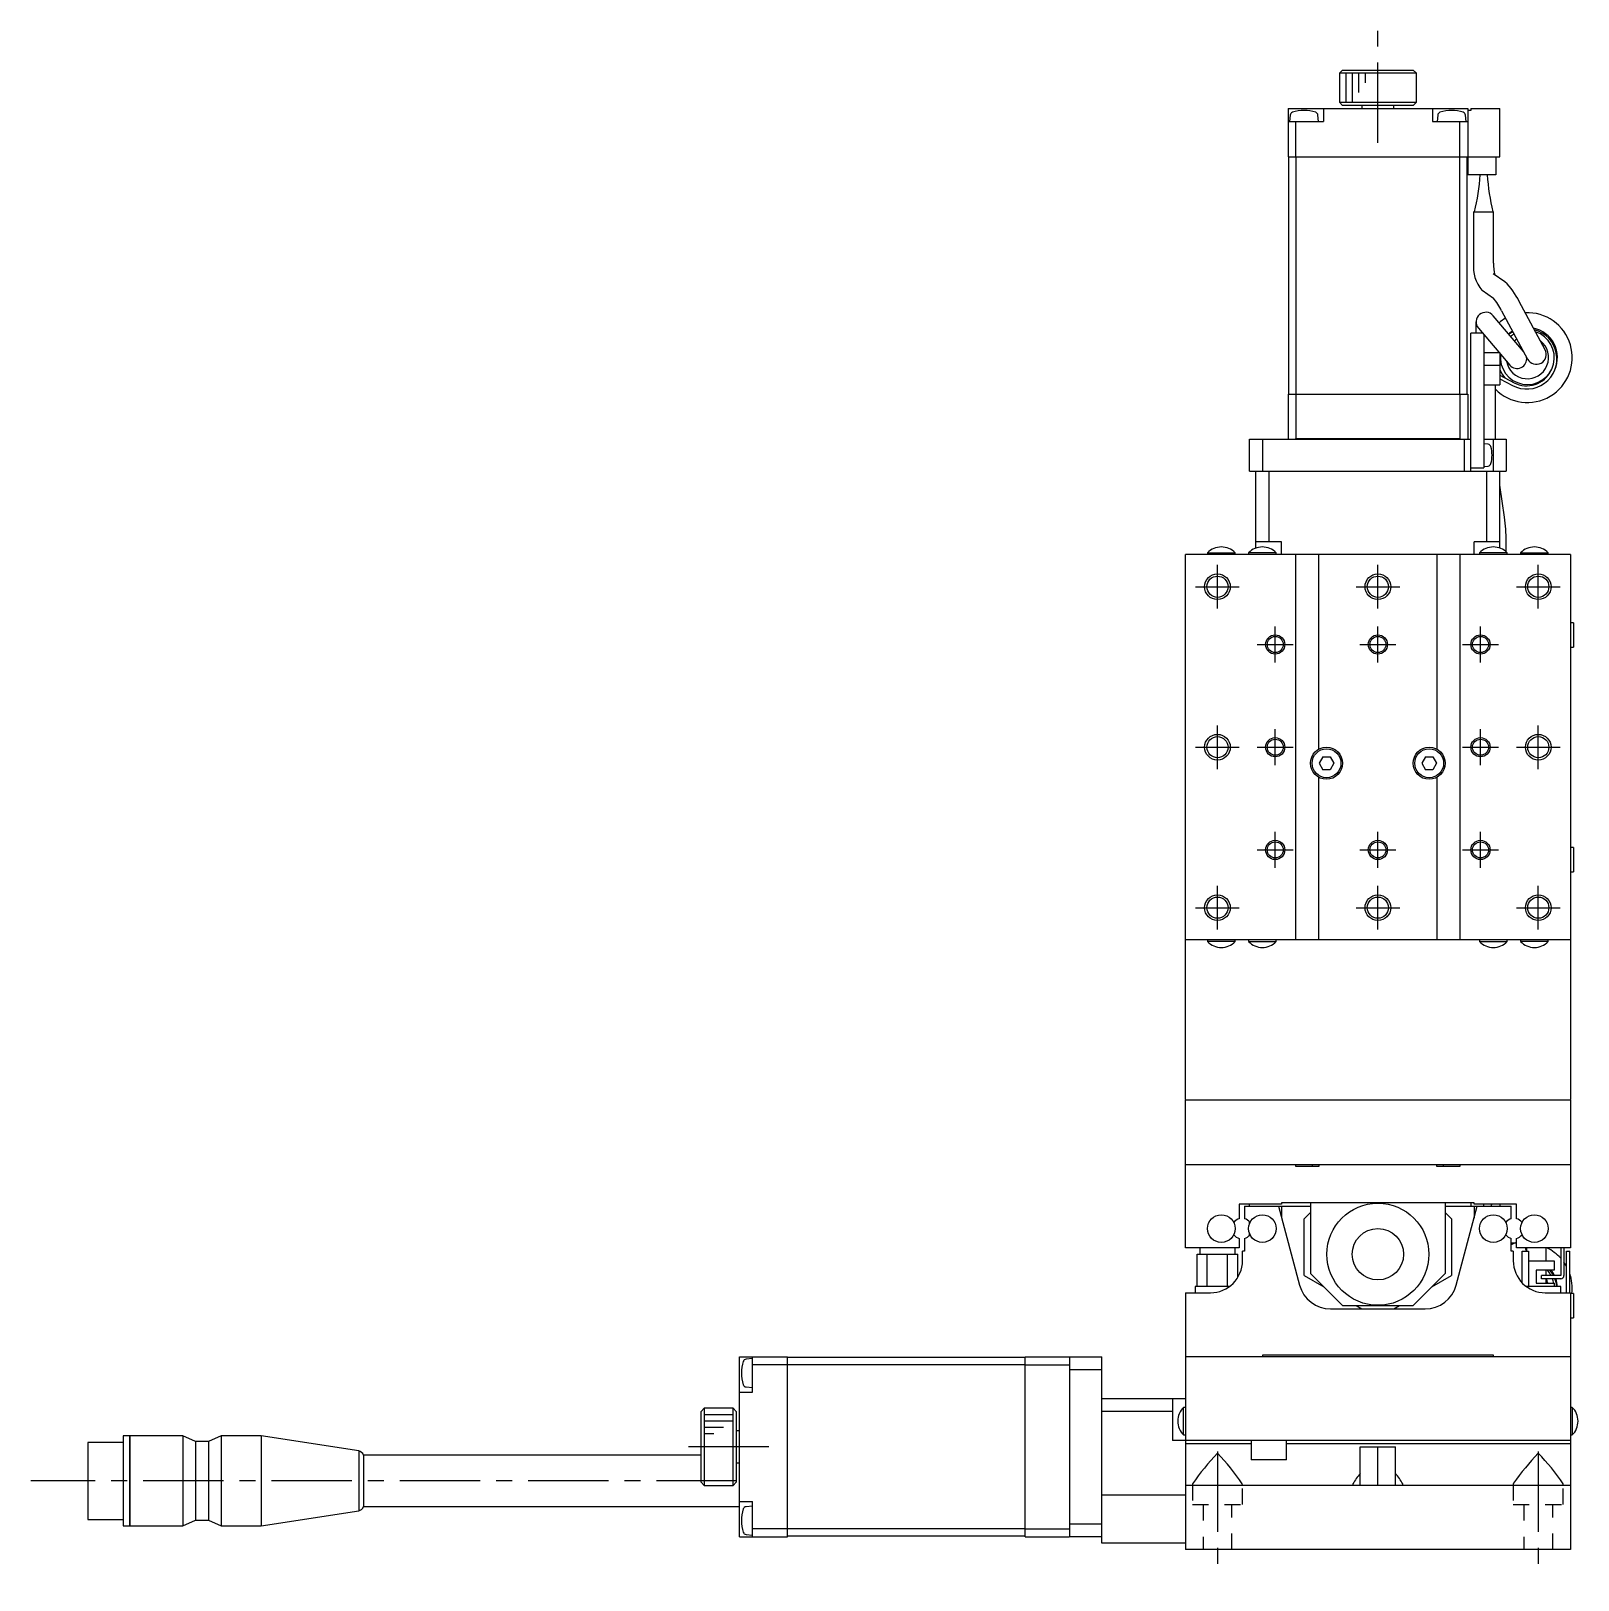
# Model space of a CAD drawing. Extents: x -607 to 414, y 17 to 776.
# Drawn here: x -347.1 to -106, y 283.8 to 525.1 of the extents above; entities that cross this region are included whole.
import ezdxf

# ---------------------------------------------------------------- set-up
doc = ezdxf.new("R2010")
doc.units = 0
doc.header["$LTSCALE"] = 10
doc.linetypes.add('CENTER', pattern=[2, 1.25, -0.25, 0.25, -0.25])
doc.linetypes.add('DOT', pattern=[0.5, 0.25, -0.25])
doc.layers.add('1', color=7, linetype='CONTINUOUS')

msp = doc.modelspace()

# ---------------------------------------------------------------- linework, layer by layer
at = {"layer": '1', "color": 4, "linetype": 'CENTER'}
for p, q in [((-137.179256, 507.695072), (-137.179256, 525.111362)), ((-162.179256, 435.124858), (-162.179256, 441.924858)), ((-137.179256, 435.124858), (-137.179256, 441.924858)), ((-112.179256, 435.124858), (-112.179256, 441.924858)), ((-165.579256, 438.524858), (-158.779256, 438.524858)), ((-140.579256, 438.524858), (-133.779256, 438.524858)), ((-115.579256, 438.524858), (-108.779256, 438.524858)), ((-153.179256, 426.724858), (-153.179256, 432.324858)), ((-137.179256, 426.724858), (-137.179256, 432.324858)), ((-121.179256, 426.724858), (-121.179256, 432.324858)), ((-155.979256, 429.524858), (-150.379256, 429.524858)), ((-139.979256, 429.524858), (-134.379256, 429.524858)), ((-123.979256, 429.524858), (-118.379256, 429.524858)), ((-162.179256, 410.124858), (-162.179256, 416.924858)), ((-153.179256, 410.724858), (-153.179256, 416.324858)), ((-121.179256, 410.724858), (-121.179256, 416.324858)), ((-112.179256, 410.124858), (-112.179256, 416.924858)), ((-165.579256, 413.524858), (-158.779256, 413.524858)), ((-155.979256, 413.524858), (-150.379256, 413.524858)), ((-123.979256, 413.524858), (-118.379256, 413.524858)), ((-115.579256, 413.524858), (-108.779256, 413.524858)), ((-153.179256, 394.724858), (-153.179256, 400.324858)), ((-137.179256, 394.724858), (-137.179256, 400.324858)), ((-121.179256, 394.724858), (-121.179256, 400.324858)), ((-155.979256, 397.524858), (-150.379256, 397.524858)), ((-139.979256, 397.524858), (-134.379256, 397.524858)), ((-123.979256, 397.524858), (-118.379256, 397.524858)), ((-162.179256, 385.124858), (-162.179256, 391.924858)), ((-137.179256, 385.124858), (-137.179256, 391.924858)), ((-112.179256, 385.124858), (-112.179256, 391.924858)), ((-165.579256, 388.524858), (-158.779256, 388.524858)), ((-140.579256, 388.524858), (-133.779256, 388.524858)), ((-115.579256, 388.524858), (-108.779256, 388.524858)), ((-232.12215, 304.524857), (-247.12215, 304.524857)), ((-162.179256, 303.774858), (-162.179256, 283.774858)), ((-112.179256, 303.774858), (-112.179256, 283.774858)), ((-237.12215, 299.224857), (-347.12215, 299.224857))]:
    msp.add_line(p, q, dxfattribs=at)
at = {"layer": '1', "color": 7, "linetype": 'CONTINUOUS'}
for p, q in [((-142.679256, 519.024858), (-143.179256, 518.524858)), ((-142.679256, 519.024858), (-131.679256, 519.024858)), ((-131.179256, 518.524858), (-131.679256, 519.024858)), ((-131.179256, 518.524858), (-143.179256, 518.524858)), ((-143.179256, 518.524858), (-143.179256, 514.024858)), ((-131.179256, 514.024858), (-131.179256, 518.524858)), ((-151.179256, 513.024858), (-123.179256, 513.024858)), ((-151.179256, 513.024858), (-151.179256, 505.524858)), ((-150.843055, 512.010138), (-150.929256, 511.024858)), ((-146.429256, 511.024858), (-146.515457, 512.010138)), ((-145.679256, 513.024858), (-145.679256, 511.024858)), ((-143.179256, 514.024858), (-131.179256, 514.024858)), ((-143.179256, 514.024858), (-142.679256, 513.524858)), ((-131.679256, 513.524858), (-142.679256, 513.524858)), ((-139.679256, 513.524858), (-139.679256, 513.024858)), ((-134.679256, 513.024858), (-134.679256, 513.524858)), ((-131.679256, 513.524858), (-131.179256, 514.024858)), ((-128.679256, 513.024858), (-128.679256, 511.024858)), ((-127.843055, 512.010138), (-127.929256, 511.024858)), ((-123.429256, 511.024858), (-123.515457, 512.010138)), ((-123.179256, 513.024858), (-123.179256, 502.724858)), ((-122.679256, 512.724858), (-123.179256, 512.724858)), ((-122.679256, 513.024858), (-122.679256, 512.724858)), ((-122.679256, 513.024858), (-118.179256, 513.024858)), ((-118.179256, 505.524858), (-118.179256, 513.024858)), ((-151.179256, 511.024858), (-145.679256, 511.024858)), ((-149.979256, 505.524858), (-149.979256, 511.024858)), ((-128.679256, 511.024858), (-123.179256, 511.024858)), ((-124.379256, 505.524858), (-124.379256, 511.024858)), ((-151.179256, 505.524858), (-118.179256, 505.524858)), ((-151.079256, 468.524858), (-151.079256, 505.524858)), ((-149.937835, 468.524858), (-149.937835, 505.524858)), ((-124.420678, 468.524858), (-124.420678, 505.524858)), ((-123.279256, 468.524858), (-123.279256, 505.524858)), ((-118.779256, 505.524858), (-118.779256, 502.724858)), ((-118.779256, 502.724858), (-123.179256, 502.724858)), ((-122.254256, 496.924858), (-119.154256, 496.924858)), ((-122.254256, 496.924858), (-122.254256, 488.942157)), ((-119.154256, 488.942157), (-119.154256, 496.924858)), ((-117.378104, 486.034356), (-119.189932, 487.26871)), ((-120.95196, 484.718168), (-120.935327, 484.706757)), ((-120.935327, 484.706757), (-119.174453, 483.507118)), ((-111.113839, 475.458434), (-115.157657, 482.985264)), ((-114.468174, 475.151812), (-119.217471, 480.753245)), ((-117.888495, 481.51811), (-113.844674, 473.991281)), ((-120.837336, 478.024858), (-122.679256, 478.024858)), ((-122.679256, 456.524858), (-122.679256, 478.024858)), ((-121.86158, 478.024858), (-121.86158, 479.783188)), ((-121.50569, 478.81313), (-116.623366, 473.0548)), ((-116.185773, 478.174712), (-116.768499, 477.864871)), ((-120.679256, 477.838414), (-120.679256, 457.024858)), ((-120.679256, 475.024858), (-118.293722, 475.024858)), ((-120.679256, 473.024858), (-118.179256, 473.024858)), ((-118.179256, 474.889854), (-118.179256, 469.974858)), ((-118.179256, 471.501243), (-115.951037, 470.316478)), ((-118.179256, 470.934958), (-116.185773, 469.875004)), ((-151.179256, 468.524858), (-151.179256, 461.524858)), ((-151.179256, 468.524858), (-123.179256, 468.524858)), ((-149.979256, 468.524858), (-149.979256, 461.624858)), ((-124.379256, 468.524858), (-124.379256, 461.624858)), ((-123.179256, 468.524858), (-123.179256, 461.524858)), ((-120.679256, 469.974858), (-118.179256, 469.974858)), ((-118.86158, 461.524858), (-118.86158, 469.974858)), ((-157.179256, 456.524858), (-157.179256, 461.524858)), ((-157.179256, 461.524858), (-122.679256, 461.524858)), ((-155.179256, 461.524858), (-155.179256, 456.524858)), ((-150.079256, 461.524858), (-149.979256, 461.624858)), ((-149.979256, 461.624858), (-124.379256, 461.624858)), ((-124.379256, 461.624858), (-124.279256, 461.524858)), ((-123.679256, 456.524858), (-123.679256, 461.524858)), ((-120.679256, 461.524858), (-117.179256, 461.524858)), ((-119.179256, 456.524858), (-119.179256, 461.524858)), ((-117.179256, 461.524858), (-117.179256, 456.524858)), ((-119.996469, 460.715122), (-120.679256, 460.774858)), ((-157.179256, 456.524858), (-117.179256, 456.524858)), ((-156.179256, 444.553285), (-156.179256, 456.524858)), ((-154.179256, 456.524858), (-154.179256, 445.524858)), ((-122.679256, 457.024858), (-120.679256, 457.024858)), ((-120.679256, 457.274858), (-119.996469, 457.334594)), ((-120.179256, 445.524858), (-120.179256, 456.524858)), ((-118.179256, 444.553285), (-118.179256, 456.524858)), ((-117.438454, 449.370896), (-118.179256, 454.328442)), ((-152.179256, 445.524858), (-156.179256, 445.524858)), ((-152.179256, 443.524858), (-152.179256, 445.524858)), ((-122.179256, 443.524858), (-122.179256, 445.524858)), ((-118.179256, 445.524858), (-122.179256, 445.524858)), ((-117.179256, 443.960926), (-117.179256, 445.649214)), ((-167.179256, 358.624857), (-167.179256, 443.524858)), ((-107.179256, 443.524858), (-167.179256, 443.524858)), ((-163.729256, 443.817106), (-163.729256, 443.524858)), ((-163.729256, 443.817106), (-159.429256, 443.817106)), ((-159.429256, 443.524858), (-159.429256, 443.817106)), ((-157.329256, 443.817106), (-157.329256, 443.524858)), ((-153.029256, 443.817106), (-157.329256, 443.817106)), ((-153.029256, 443.524858), (-153.029256, 443.817106)), ((-149.979256, 383.524858), (-149.979256, 443.524858)), ((-146.379256, 413.218029), (-146.379256, 443.524858)), ((-127.979256, 443.524858), (-127.979256, 413.218029)), ((-124.379256, 443.524858), (-124.379256, 383.524858)), ((-121.329256, 443.817106), (-121.329256, 443.524858)), ((-117.029256, 443.817106), (-121.329256, 443.817106)), ((-117.029256, 443.524858), (-117.029256, 443.817106)), ((-114.929256, 443.817106), (-114.929256, 443.524858)), ((-114.929256, 443.817106), (-110.629256, 443.817106)), ((-110.629256, 443.524858), (-110.629256, 443.817106)), ((-107.179256, 443.524858), (-107.179256, 358.624858)), ((-106.679256, 432.924858), (-107.179257, 432.924858)), ((-106.679256, 432.924858), (-106.679256, 429.124858)), ((-107.179257, 429.124858), (-106.679256, 429.124858)), ((-145.756607, 412.024858), (-146.333957, 411.024858)), ((-146.333957, 411.024858), (-145.756607, 410.024858)), ((-145.756607, 412.024858), (-144.601906, 412.024858)), ((-144.601906, 412.024858), (-144.024556, 411.024858)), ((-144.024556, 411.024858), (-144.601906, 410.024858)), ((-129.756607, 412.024858), (-130.333957, 411.024858)), ((-130.333957, 411.024858), (-129.756607, 410.024858)), ((-129.756607, 412.024858), (-128.601906, 412.024858)), ((-128.601906, 412.024858), (-128.024556, 411.024858)), ((-128.024556, 411.024858), (-128.601906, 410.024858)), ((-146.379256, 383.524858), (-146.379256, 408.831687)), ((-144.601906, 410.024858), (-145.756607, 410.024858)), ((-128.601906, 410.024858), (-129.756607, 410.024858)), ((-127.979256, 408.831687), (-127.979256, 383.524858)), ((-106.679256, 397.924858), (-107.179256, 397.924858)), ((-106.679256, 397.924858), (-106.679256, 394.124858)), ((-107.179256, 394.124858), (-106.679256, 394.124858)), ((-107.179256, 383.524858), (-167.179256, 383.524858)), ((-163.729256, 383.524858), (-163.729256, 383.23261)), ((-159.429256, 383.23261), (-163.729256, 383.23261)), ((-159.429256, 383.23261), (-159.429256, 383.524858)), ((-157.329256, 383.524858), (-157.329256, 383.23261)), ((-157.329256, 383.23261), (-153.029256, 383.23261)), ((-153.029256, 383.23261), (-153.029256, 383.524858)), ((-121.329256, 383.524858), (-121.329256, 383.23261)), ((-121.329256, 383.23261), (-117.029256, 383.23261)), ((-117.029256, 383.23261), (-117.029256, 383.524858)), ((-114.929256, 383.524858), (-114.929256, 383.23261)), ((-110.629256, 383.23261), (-114.929256, 383.23261)), ((-110.629256, 383.23261), (-110.629256, 383.524858)), ((-167.179256, 358.624857), (-167.079256, 358.524857)), ((-107.179256, 358.524858), (-167.179256, 358.524857)), ((-167.179256, 335.524857), (-167.179256, 358.524857)), ((-107.279256, 358.524858), (-107.179256, 358.624858)), ((-107.179256, 358.524858), (-107.179256, 335.524858)), ((-167.179256, 348.524858), (-107.179256, 348.524858)), ((-149.979256, 348.174858), (-149.979256, 348.524858)), ((-146.379256, 348.174858), (-149.979256, 348.174858)), ((-147.429256, 348.524858), (-147.429256, 348.174858)), ((-146.379256, 348.524858), (-146.379256, 348.174858)), ((-127.979256, 348.174858), (-127.979256, 348.524858)), ((-124.379256, 348.174858), (-127.979256, 348.174858)), ((-126.929256, 348.174858), (-126.929256, 348.524858)), ((-124.379256, 348.524858), (-124.379256, 348.174858)), ((-152.179256, 342.324857), (-158.779256, 342.324857)), ((-158.779256, 342.324857), (-158.779256, 340.061137)), ((-157.979256, 342.024858), (-157.979256, 340.061138)), ((-157.979256, 342.024858), (-147.679256, 342.024858)), ((-157.179256, 342.024858), (-157.179256, 342.324857)), ((-152.679256, 342.024858), (-149.385063, 329.730762)), ((-122.179256, 342.524858), (-152.179256, 342.524857)), ((-152.179256, 342.524857), (-152.179256, 342.324857)), ((-152.179256, 342.024858), (-152.179256, 340.158832)), ((-147.679256, 341.024858), (-148.679256, 340.024858)), ((-147.679256, 342.524858), (-147.679256, 331.524858)), ((-126.679256, 342.524858), (-126.679256, 331.524858)), ((-126.679256, 342.024858), (-116.379256, 342.024858)), ((-125.679256, 340.024858), (-126.679256, 341.024858)), ((-124.973449, 329.730762), (-121.679256, 342.024858)), ((-122.679256, 342.524858), (-122.679256, 342.024858)), ((-122.179256, 342.324858), (-122.179256, 342.524858)), ((-115.579256, 342.324858), (-122.179256, 342.324858)), ((-122.179256, 342.024858), (-122.179256, 340.158832)), ((-120.679256, 342.024858), (-120.679256, 342.324858)), ((-118.179256, 342.324858), (-118.179256, 342.024858)), ((-116.379256, 340.061138), (-116.379256, 342.024858)), ((-115.579256, 340.061138), (-115.579256, 342.324858)), ((-157.179256, 339.313844), (-157.179256, 339.564163)), ((-148.679256, 331.22101), (-148.679256, 340.024858)), ((-125.679256, 340.024858), (-125.679256, 331.22101)), ((-158.779256, 335.524857), (-167.179256, 335.524857)), ((-164.929256, 335.524857), (-164.929256, 334.524858)), ((-159.429256, 334.524858), (-159.429256, 335.524857)), ((-158.779256, 336.988577), (-158.779256, 335.524857)), ((-157.979256, 336.988578), (-157.979256, 335.024858)), ((-157.179256, 337.485552), (-157.179256, 337.735871)), ((-116.379256, 335.024858), (-116.379256, 336.988578)), ((-115.579256, 336.274857), (-116.379256, 336.274857)), ((-115.579256, 335.524858), (-115.579256, 336.988578)), ((-107.179256, 335.524858), (-115.579256, 335.524858)), ((-114.023688, 335.524858), (-114.023688, 335.024858)), ((-110.923688, 333.524858), (-110.923688, 335.524858)), ((-108.679256, 335.524858), (-108.679256, 331.224858)), ((-108.179256, 335.524858), (-108.179256, 331.224858)), ((-165.354682, 329.524858), (-165.354682, 334.524858)), ((-165.354682, 334.524858), (-159.003829, 334.524858)), ((-163.766969, 329.524858), (-163.766969, 334.524858)), ((-160.591542, 329.524858), (-160.591542, 334.524858)), ((-159.003829, 330.933679), (-159.003829, 334.524858)), ((-158.279256, 333.524858), (-158.279256, 335.024858)), ((-157.979256, 335.024858), (-158.279256, 335.024858)), ((-116.079256, 335.024858), (-116.379256, 335.024858)), ((-116.079256, 335.024858), (-116.079256, 333.524858)), ((-114.679256, 335.024858), (-113.679256, 335.024858)), ((-114.679256, 330.054987), (-114.679256, 335.024858)), ((-113.679256, 335.024858), (-113.679256, 329.524858)), ((-113.679256, 333.524858), (-109.679256, 333.524858)), ((-109.679256, 333.524858), (-109.679256, 332.024858)), ((-107.779256, 335.024858), (-107.279256, 335.024858)), ((-107.779256, 328.524858), (-107.779256, 335.024858)), ((-107.279256, 328.524858), (-107.279256, 335.024858)), ((-148.679256, 331.22101), (-145.594319, 329.439921)), ((-147.679256, 331.524858), (-142.679256, 326.524858)), ((-131.679256, 326.524858), (-126.679256, 331.524858)), ((-128.764192, 329.439921), (-125.679256, 331.22101)), ((-109.679256, 332.024858), (-112.479256, 332.024858)), ((-112.479256, 332.024858), (-112.479256, 330.024858)), ((-111.679256, 330.724858), (-111.679256, 331.224858)), ((-108.679256, 331.224858), (-111.679256, 331.224858)), ((-108.679256, 330.724858), (-111.679256, 330.724858)), ((-110.923688, 331.224858), (-110.923688, 332.024858)), ((-110.923688, 330.024858), (-110.923688, 330.724858)), ((-167.179256, 328.524858), (-163.279256, 328.524858)), ((-167.179256, 328.524858), (-167.179256, 288.524857)), ((-160.279256, 329.524858), (-165.679256, 329.524858)), ((-165.679256, 329.524858), (-165.679256, 328.524858)), ((-108.679256, 329.524858), (-114.079256, 329.524858)), ((-112.479256, 330.024858), (-109.679256, 330.024858)), ((-111.079256, 328.524858), (-107.179256, 328.524858)), ((-109.679256, 330.024858), (-109.679256, 329.524858)), ((-108.679256, 328.524858), (-108.679256, 329.524858)), ((-107.179256, 328.524858), (-107.179256, 288.524857)), ((-106.679256, 328.424858), (-107.179256, 328.424858)), ((-106.679256, 328.424858), (-106.679256, 324.624858)), ((-144.555434, 326.024858), (-129.803078, 326.024858)), ((-142.679256, 326.524858), (-131.679256, 326.524858)), ((-140.545281, 326.524858), (-139.679256, 326.024858)), ((-134.679256, 326.024858), (-133.81323, 326.524858)), ((-107.179256, 324.624858), (-106.679256, 324.624858)), ((-119.179256, 318.824858), (-155.179256, 318.824858)), ((-155.179256, 318.824858), (-155.179256, 318.524858)), ((-119.179256, 318.524858), (-119.179256, 318.824858)), ((-236.679256, 290.524857), (-236.679256, 318.524857)), ((-236.679256, 318.524857), (-229.179256, 318.524857)), ((-234.679256, 318.274857), (-235.664535, 318.188657)), ((-234.679256, 313.024857), (-234.679256, 318.524857)), ((-229.179256, 317.324857), (-234.679256, 317.324857)), ((-229.179256, 290.524857), (-229.179256, 318.524857)), ((-192.179256, 318.424857), (-229.179256, 318.424857)), ((-192.179256, 317.283436), (-229.179256, 317.283436)), ((-192.179256, 318.524857), (-185.279256, 318.524857)), ((-192.179256, 290.524857), (-192.179256, 318.524857)), ((-192.179256, 317.324857), (-185.179256, 317.324857)), ((-185.179256, 318.424857), (-185.279256, 318.524857)), ((-185.179256, 318.524857), (-180.179256, 318.524857)), ((-185.179256, 290.524857), (-185.179256, 318.524857)), ((-180.179256, 316.524857), (-185.179256, 316.524857)), ((-180.179256, 289.524857), (-180.179256, 318.524857)), ((-107.179256, 318.524857), (-167.179256, 318.524857)), ((-235.664535, 313.861058), (-234.679256, 313.774857)), ((-236.679256, 313.024857), (-234.679256, 313.024857)), ((-167.179256, 312.024857), (-180.179256, 312.024857)), ((-169.179256, 312.024857), (-169.179256, 305.524857)), ((-242.179256, 310.524857), (-242.679256, 310.024857)), ((-242.679256, 299.024857), (-242.679256, 310.024857)), ((-237.679256, 310.524857), (-242.179256, 310.524857)), ((-242.179256, 310.524857), (-242.179256, 298.524857)), ((-237.179256, 310.024857), (-237.679256, 310.524857)), ((-237.679256, 298.524857), (-237.679256, 310.524857)), ((-237.179256, 310.024857), (-237.179256, 299.024857)), ((-169.179256, 310.024857), (-180.179256, 310.024857)), ((-167.471503, 306.374857), (-167.471503, 310.674857)), ((-167.179256, 310.674857), (-167.471503, 310.674857)), ((-106.887008, 310.674857), (-107.179256, 310.674857)), ((-106.887008, 310.674857), (-106.887008, 306.374857)), ((-236.679256, 307.024857), (-237.179256, 307.024857)), ((-338.265044, 305.224855), (-338.265044, 293.224859)), ((-332.765043, 305.224855), (-338.265044, 305.224855)), ((-332.765043, 306.224856), (-332.765043, 292.224858)), ((-331.765041, 306.224856), (-332.765043, 306.224856)), ((-331.765041, 306.224856), (-331.765041, 292.224858)), ((-331.715041, 306.224856), (-331.765041, 306.174856)), ((-331.715041, 306.224856), (-331.715041, 292.224858)), ((-323.458041, 306.224856), (-331.715041, 306.224856)), ((-323.458041, 306.224856), (-323.458041, 292.224858)), ((-321.458041, 305.374857), (-323.458041, 306.224856)), ((-321.458041, 305.374857), (-321.458041, 293.074857)), ((-319.458041, 305.374857), (-321.458041, 305.374857)), ((-317.458041, 306.224856), (-319.458041, 305.374857)), ((-319.458041, 305.374857), (-319.458041, 293.074857)), ((-317.458041, 306.224856), (-317.458041, 292.224858)), ((-311.265042, 306.224856), (-317.458041, 306.224856)), ((-311.265042, 306.224856), (-311.265042, 292.224858)), ((-296.031059, 303.909183), (-311.265042, 306.224856)), ((-107.179256, 305.524857), (-169.179256, 305.524857)), ((-167.471503, 306.374857), (-167.179256, 306.374857)), ((-167.179256, 305.024857), (-156.929256, 305.024857)), ((-156.929256, 305.524857), (-156.929256, 302.524857)), ((-151.429256, 302.524857), (-151.429256, 305.524857)), ((-151.429256, 305.024857), (-107.179256, 305.024857)), ((-139.929256, 298.524857), (-139.929256, 304.524857)), ((-139.929256, 304.524857), (-134.429256, 304.524857)), ((-137.179256, 298.524857), (-137.179256, 304.524857)), ((-134.429256, 298.524857), (-134.429256, 304.524857)), ((-107.179256, 306.374857), (-106.887008, 306.374857)), ((-296.031059, 303.909183), (-296.031059, 294.540532)), ((-295.307386, 303.224857), (-295.307386, 295.224857)), ((-242.679256, 303.224857), (-295.307386, 303.224857)), ((-237.179256, 302.024857), (-236.679256, 302.024857)), ((-151.429256, 302.524857), (-156.929256, 302.524857)), ((-242.679256, 299.024857), (-242.179256, 298.524857)), ((-242.179256, 298.524857), (-237.679256, 298.524857)), ((-237.679256, 298.524857), (-237.179256, 299.024857)), ((-180.179256, 297.024857), (-167.179256, 297.024857)), ((-107.179256, 298.524857), (-167.179256, 298.524857)), ((-166.062562, 298.74288), (-166.079256, 298.647375)), ((-166.079256, 298.647375), (-165.920913, 298.524857)), ((-158.437598, 298.524857), (-158.279256, 298.647375)), ((-158.279256, 298.647375), (-158.309273, 298.782042)), ((-141.062562, 298.74288), (-141.079256, 298.647375)), ((-141.079256, 298.647375), (-140.920913, 298.524857)), ((-133.437598, 298.524857), (-133.279256, 298.647375)), ((-133.279256, 298.647375), (-133.309273, 298.782043)), ((-116.066209, 298.730364), (-116.079256, 298.647373)), ((-116.079256, 298.647373), (-115.920913, 298.524857)), ((-116.018792, 298.853983), (-116.066209, 298.730364)), ((-108.437598, 298.524857), (-108.279256, 298.64738)), ((-108.279256, 298.64738), (-108.301206, 298.759265)), ((-311.265042, 292.224858), (-296.031059, 294.540532)), ((-295.307386, 295.224857), (-236.679256, 295.224857)), ((-236.679256, 296.024857), (-234.679256, 296.024857)), ((-234.679256, 295.274857), (-235.664535, 295.188657)), ((-234.679256, 290.524857), (-234.679256, 296.024857)), ((-338.265044, 293.224859), (-332.765043, 293.224859)), ((-332.765043, 292.224858), (-331.765041, 292.224858)), ((-331.765041, 292.274858), (-331.715041, 292.224858)), ((-331.715041, 292.224858), (-323.458041, 292.224858)), ((-323.458041, 292.224858), (-321.458041, 293.074857)), ((-321.458041, 293.074857), (-319.458041, 293.074857)), ((-319.458041, 293.074857), (-317.458041, 292.224858)), ((-317.458041, 292.224858), (-311.265042, 292.224858)), ((-185.179256, 292.524857), (-180.179256, 292.524857)), ((-236.679256, 290.524857), (-229.179256, 290.524857)), ((-235.664535, 290.861058), (-234.679256, 290.774857)), ((-229.179256, 291.724857), (-234.679256, 291.724857)), ((-192.179256, 291.766279), (-229.179256, 291.766279)), ((-192.179256, 290.624857), (-229.179256, 290.624857)), ((-192.179256, 291.724857), (-185.179256, 291.724857)), ((-192.179256, 290.524857), (-185.279256, 290.524857)), ((-185.279256, 290.524857), (-185.179256, 290.624857)), ((-180.179256, 290.524857), (-185.179256, 290.524857)), ((-167.179256, 289.524857), (-180.179256, 289.524857)), ((-107.179256, 288.524857), (-167.179256, 288.524857))]:
    msp.add_line(p, q, dxfattribs=at)
at = {"layer": '1', "color": 9, "linetype": 'CONTINUOUS'}
for p, q in [((-142.179256, 518.524858), (-142.179256, 514.024858)), ((-141.179256, 518.524858), (-141.179256, 514.024858)), ((-140.179256, 518.524858), (-140.179256, 515.524858)), ((-139.179256, 518.524858), (-139.179256, 517.024858)), ((-237.679256, 309.524857), (-242.179256, 309.524857)), ((-237.679256, 308.524857), (-242.179256, 308.524857)), ((-239.179256, 307.524857), (-242.179256, 307.524857)), ((-240.679256, 306.524857), (-242.179256, 306.524857))]:
    msp.add_line(p, q, dxfattribs=at)
at = {"layer": '1', "color": 9, "linetype": 'DOT'}
for p, q in [((-166.079256, 298.647733), (-166.079256, 295.524857)), ((-158.279256, 295.524857), (-158.279256, 298.647723)), ((-116.079256, 298.647775), (-116.079256, 295.524857)), ((-108.279256, 295.524857), (-108.279256, 298.647486)), ((-166.079256, 295.524857), (-158.279256, 295.524857)), ((-164.429256, 295.524857), (-164.429256, 288.524857)), ((-159.929256, 288.524857), (-159.929256, 295.524857)), ((-116.079256, 295.524857), (-108.279256, 295.524857)), ((-114.429256, 295.524857), (-114.429256, 288.524857)), ((-109.929256, 288.524857), (-109.929256, 295.524857))]:
    msp.add_line(p, q, dxfattribs=at)
at = {"layer": '1', "color": 9, "linetype": 'CONTINUOUS'}
for centre, radius in [((-162.179256, 438.524858), 2), ((-137.179256, 438.524858), 2), ((-112.179256, 438.524858), 2), ((-153.179256, 429.524858), 1.5), ((-137.179256, 429.524858), 1.5), ((-121.179256, 429.524858), 1.5), ((-162.179256, 413.524858), 2), ((-112.179256, 413.524858), 2), ((-153.179256, 413.524858), 1.5), ((-121.179256, 413.524858), 1.5), ((-153.179256, 397.524858), 1.5), ((-137.179256, 397.524858), 1.5), ((-121.179256, 397.524858), 1.5), ((-162.179256, 388.524858), 2), ((-137.179256, 388.524858), 2), ((-112.179256, 388.524858), 2)]:
    msp.add_circle(centre, radius, dxfattribs=at)
at = {"layer": '1', "color": 7, "linetype": 'CONTINUOUS'}
for centre, radius in [((-162.179256, 438.524858), 1.65), ((-137.179256, 438.524858), 1.65), ((-112.179256, 438.524858), 1.65), ((-153.179256, 429.524858), 1.25), ((-137.179256, 429.524858), 1.25), ((-121.179256, 429.524858), 1.25), ((-162.179256, 413.524858), 1.65), ((-112.179256, 413.524858), 1.65), ((-153.179256, 413.524858), 1.25), ((-145.179256, 411.024858), 2.5), ((-145.179256, 411.024858), 2.25), ((-129.179256, 411.024858), 2.5), ((-129.179256, 411.024858), 2.25), ((-121.179256, 413.524858), 1.25), ((-153.179256, 397.524858), 1.25), ((-137.179256, 397.524858), 1.25), ((-121.179256, 397.524858), 1.25), ((-162.179256, 388.524858), 1.65), ((-137.179256, 388.524858), 1.65), ((-112.179256, 388.524858), 1.65), ((-161.579256, 338.524857), 2.15), ((-155.179256, 338.524858), 2.15), ((-137.179256, 334.524858), 7.95), ((-119.179256, 338.524858), 2.15), ((-112.779256, 338.524858), 2.15), ((-137.179256, 334.524858), 4)]:
    msp.add_circle(centre, radius, dxfattribs=at)
for centre, radius, start, end in [((-150.344958, 511.96656), 0.5, 107.629155, 175), ((-148.679256, 506.724858), 6, 72.370845, 107.629155), ((-147.013554, 511.96656), 0.5, 5, 72.370845), ((-127.344958, 511.96656), 0.5, 107.629155, 175), ((-125.679256, 506.724858), 6, 72.370845, 107.629155), ((-124.013554, 511.96656), 0.5, 5, 72.370845), ((-153.062078, 504.563479), 31.878043, 346.135879, 356.693532), ((-88.501146, 504.532573), 31.671896, 183.27201, 193.898579), ((-116.901199, 488.279859), 5.393873, 172.947019, 221.323908), ((-111.794807, 488.842716), 7.360121, 179.225868, 193.677733), ((-124.654482, 478.402425), 10.544764, 25.760345, 46.366204), ((-128.494042, 476.055797), 11.929564, 27.250412, 38.762595), ((-120.36158, 479.783188), 1.5, 40.29366, 220.29366), ((-113.879256, 474.224858), 6.999999, 224.621653, 92.689587), ((-113.879256, 474.224858), 6.999999, 118.902597, 129.063546), ((-113.879256, 474.224858), 4.2, 173.020659, 72.272804), ((-113.879256, 474.224858), 4.684326, 119.226663, 128.455271), ((-113.879256, 474.224858), 4.2, 119.339634, 128.24319), ((-113.979256, 474.024858), 4.7, 242, 75.292554), ((-113.979256, 474.024858), 4.7, 116.995462, 118), ((-113.879256, 474.224858), 4.684326, 336.091439, 78.104982), ((-113.879256, 474.224858), 3.3, 190.011542, 52.023374), ((-113.879256, 474.224858), 3.3, 119.637649, 127.683626), ((-112.479256, 474.724858), 1.55, 208.247104, 28.247104), ((-115.479256, 474.024858), 1.5, 220.29366, 9.934744), ((-113.879256, 474.224858), 4.684326, 203.371078, 222.791455), ((-113.979256, 474.024858), 4.2, 242, 334.960332), ((-120.040047, 460.217024), 0.5, 15.362549, 85), ((-124.379256, 459.024858), 5, 344.637451, 15.362549), ((-120.040047, 457.832691), 0.5, 275, 344.637451), ((-142.811263, 445.733932), 25.632147, 359.810628, 8.15727), ((-161.579256, 441.724858), 3, 44.220044, 135.779956), ((-155.179256, 441.724858), 3, 44.220044, 135.779956), ((-119.179256, 441.724858), 3, 44.220044, 135.779956), ((-112.779256, 441.724858), 3, 44.220044, 135.779956), ((-161.579256, 385.324858), 3, 224.220044, 315.779956), ((-155.179256, 385.324858), 3, 224.220044, 315.779956), ((-119.179256, 385.324858), 3, 224.220044, 315.779956), ((-112.779256, 385.324858), 3, 224.220044, 315.779956), ((-124.379256, 343.024858), 5, 348.463041, 351.952156), ((-158.379256, 338.524857), 1.5875, 104.594029, 143.220957), ((-158.379256, 338.524858), 1.5875, 36.779043, 75.405971), ((-115.979256, 338.524858), 1.5875, 104.594029, 143.220957), ((-115.979256, 338.524858), 1.5875, 36.779044, 75.405972), ((-158.379256, 338.524857), 1.5875, 216.779044, 255.405972), ((-158.379256, 338.524858), 1.5875, 284.594029, 323.220957), ((-115.979256, 338.524858), 1.5875, 216.779043, 255.405971), ((-115.515974, 334.724857), 1.55, 92.339871, 123.845555), ((-111.961075, 326.996224), 10.05, 111.101299, 112.594513), ((-115.979256, 338.524858), 1.5875, 284.594029, 323.220957), ((-115.515974, 334.724857), 1.55, 15.684475, 31.072992), ((-113.879256, 329.224858), 6.999999, 42.024618, 64.158091), ((-163.279256, 333.524858), 5, 270, 0), ((-111.079256, 333.524858), 5, 180, 270), ((-113.879256, 329.224858), 6.999999, 29.374909, 35.483192), ((-113.879256, 329.224858), 3.3, 14.029667, 27.035699), ((-113.879256, 329.224858), 4.2, 28.436896, 41.810317), ((-113.979256, 329.024858), 4.7, 27.910072, 39.665013), ((-113.879256, 329.224858), 4.684326, 25.274528, 36.708076), ((-113.879256, 329.224858), 4.2, 10.980577, 20.924838), ((-113.979256, 329.024858), 4.7, 6.106852, 21.20477), ((-113.879256, 329.224858), 4.684326, 3.671929, 18.676045), ((-108.679256, 331.224858), 0.5, 270.000001, 0.000001), ((-113.879256, 329.224858), 6.999999, 353.437572, 19.462927), ((-144.555434, 331.024858), 5, 195, 270), ((-129.803078, 331.024858), 5, 270, 345), ((-230.379256, 316.024857), 6, 162.370845, 197.629155), ((-235.620957, 317.690559), 0.5, 95, 162.370845), ((-235.620957, 314.359156), 0.5, 197.629155, 265), ((-165.379256, 308.524857), 3, 134.220044, 225.779956), ((-108.979256, 308.524857), 3, 314.220044, 45.779956), ((-296.265043, 302.93694), 1.000002, 16.733256, 76.468302), ((-136.966634, 279.082663), 35.115483, 135.88891092, 145.95297237), ((-188.82428, 277.833085), 37.013842, 34.47011478, 43.9565413), ((-84.905912, 277.192197), 37.911005, 136.00532953, 145.15312537), ((-136.223789, 279.997671), 33.640274, 33.89773411, 44.37692782), ((-133.840923, 294.864712), 8.197088, 137.96985241, 151.76329009), ((-140.960512, 294.51305), 8.761607, 29.15924185, 41.79938052), ((-296.265043, 295.512774), 1.000002, 283.531698, 343.266744), ((-230.379256, 293.024857), 6, 162.370845, 197.629155), ((-235.620957, 294.690559), 0.5, 95, 162.370845), ((-235.620957, 291.359156), 0.5, 197.629155, 265)]:
    msp.add_arc(centre, radius, start, end, dxfattribs=at)

doc.saveas('drawing.dxf')
